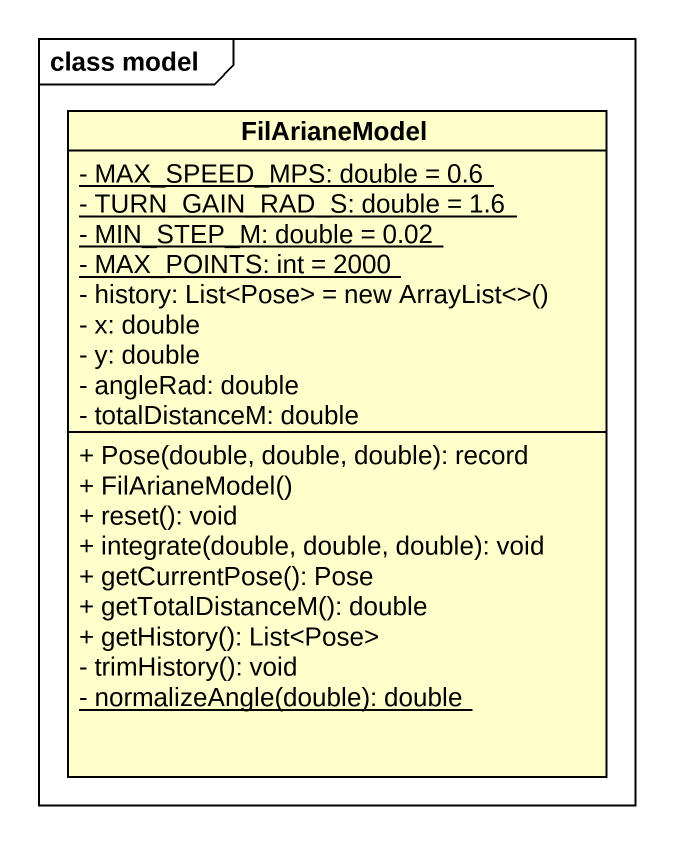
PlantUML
@startuml
mainframe class model
hide circle
hide empty members
skinparam classAttributeIconSize 0
class FilArianeModel {
  {static} - MAX_SPEED_MPS: double = 0.6
  {static} - TURN_GAIN_RAD_S: double = 1.6
  {static} - MIN_STEP_M: double = 0.02
  {static} - MAX_POINTS: int = 2000
  {field} - history: List<Pose> = new ArrayList<>()
  - x: double
  - y: double
  - angleRad: double
  - totalDistanceM: double
  + Pose(double, double, double): record
  + FilArianeModel()
  + reset(): void
  + integrate(double, double, double): void
  + getCurrentPose(): Pose
  + getTotalDistanceM(): double
  + getHistory(): List<Pose>
  - trimHistory(): void
  {static} - normalizeAngle(double): double
}
@enduml
